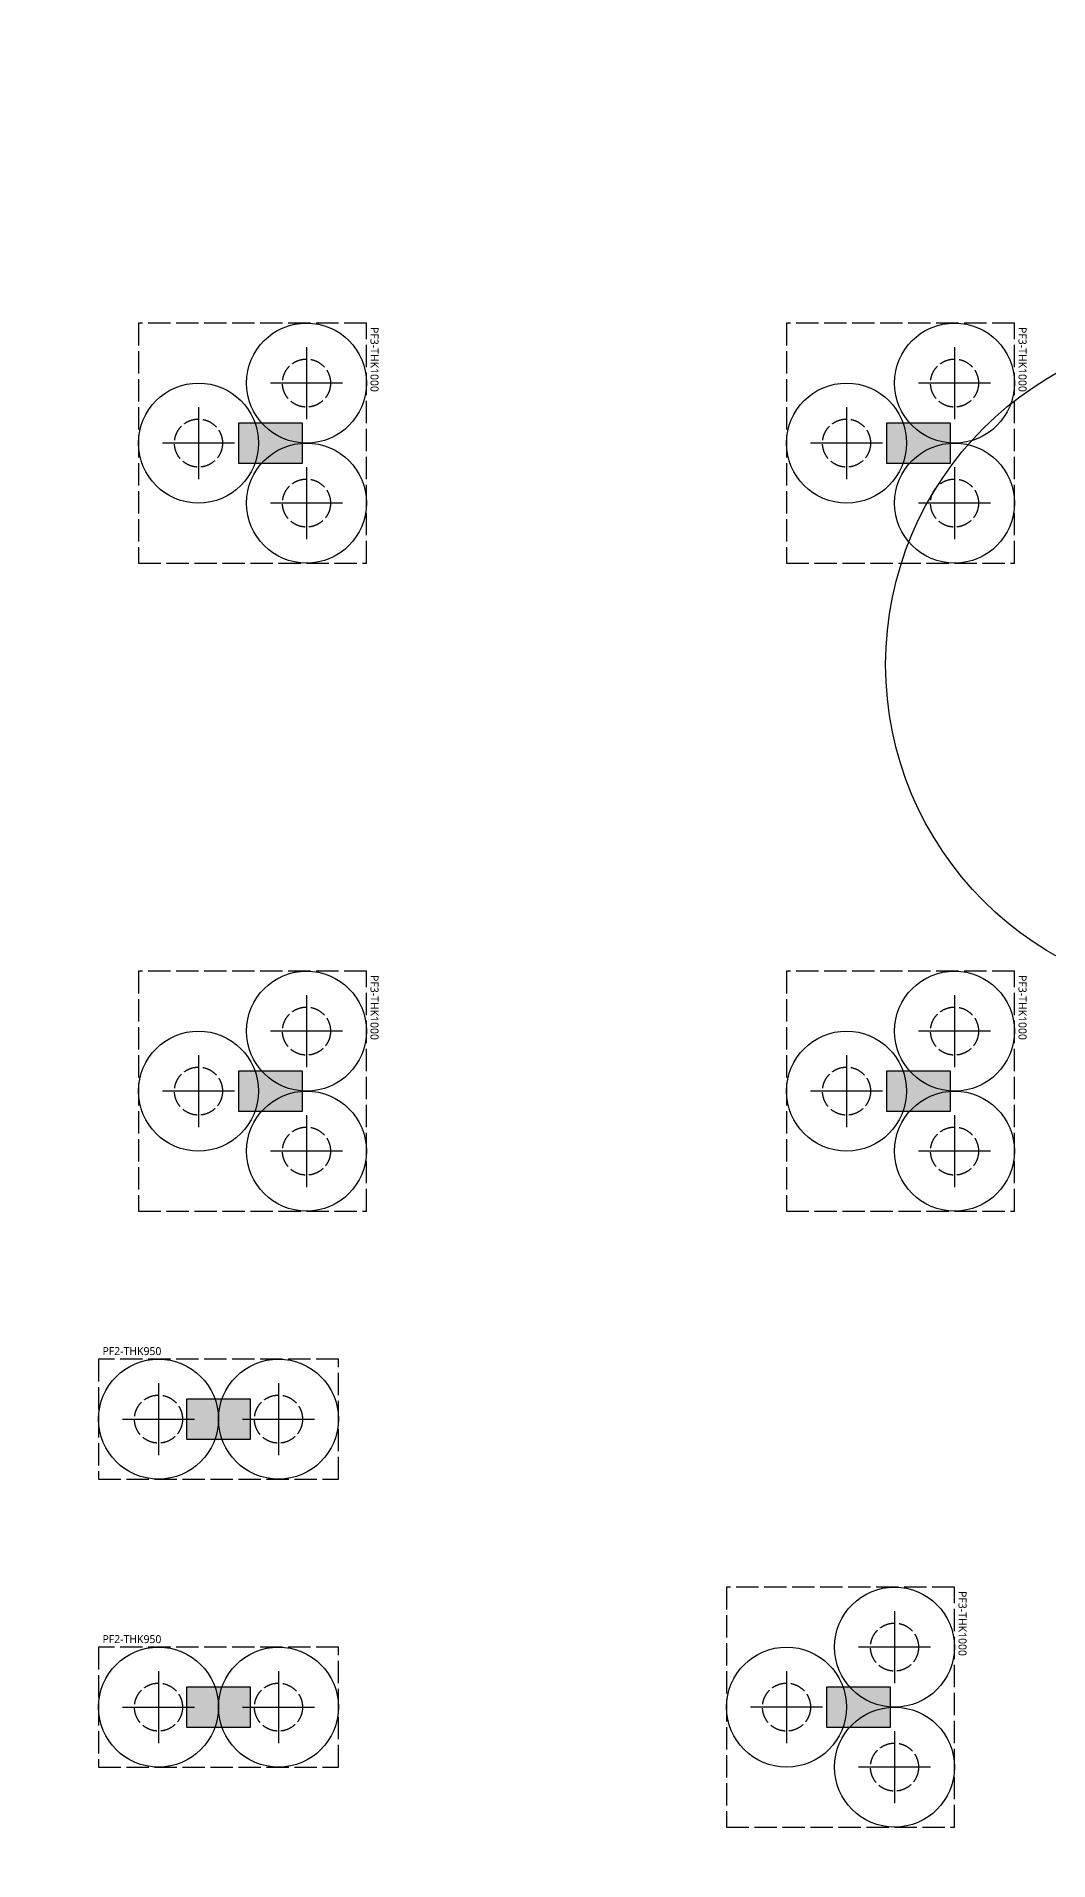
# Model space of a CAD drawing. Header units: millimetres. Extents: x 327808 to 2562540, y -728300 to 402793.
# Drawn here: x 1038839 to 1051488, y -153118 to -130318 of the extents above; entities that cross this region are included whole.
import ezdxf
from ezdxf.enums import TextEntityAlignment as Align

# ---------------------------------------------------------------- set-up
doc = ezdxf.new("R2010")
doc.units = ezdxf.units.MM
doc.header["$LTSCALE"] = 140
doc.linetypes.add('CONTINOUS', pattern=[0])
doc.linetypes.add('HID', pattern=[2.5, 2, -0.5])
for name, color, linetype in [('252', 252, 'Continuous'), ('MAT', 7, 'Continuous'), ('PILE-P', 4, 'HID'), ('WALL', 4, 'Continuous'), ('기초꺽임', 7, 'Continuous')]:
    doc.layers.add(name, color=color, linetype=linetype)
doc.layers.add('DEFPOINT', color=144, linetype='Continuous', plot=False)
doc.styles.add('맑은고딕', font='malgun.ttf')

# ---------------------------------------------------------------- blocks, each defined once
blk = doc.blocks.new('A$C762E058C')
at = {"layer": '252'}
h = blk.add_hatch(color=256, dxfattribs=at)
h.dxf.hatch_style = 1
h.paths.add_polyline_path([(117550, -126950), (117550, -126150), (117050, -126150), (117050, -126950)])
h.paths.add_polyline_path([(111050, -126950), (111050, -126150), (110550, -126150), (110550, -126950)])
h.paths.add_polyline_path([(105650, -126950), (105650, -126150), (105150, -126150), (105150, -126950)])
h.paths.add_polyline_path([(101350, -126950), (101350, -126150), (100850, -126150), (100850, -126950)])
h.paths.add_polyline_path([(93250, -126950), (93250, -126150), (92750, -126150), (92750, -126950)])
h.paths.add_polyline_path([(85750, -126950), (85750, -126150), (85250, -126150), (85250, -126950)])
h.paths.add_polyline_path([(117550, -124300), (117550, -123500), (117050, -123500), (117050, -124300)])
h.paths.add_polyline_path([(105650, -124300), (105650, -123500), (105150, -123500), (105150, -124300)])
h.paths.add_polyline_path([(125700, -124300), (125700, -123500), (125200, -123500), (125200, -124300)])
h.paths.add_polyline_path([(111050, -124300), (111050, -123500), (110550, -123500), (110550, -124300)])
h.paths.add_polyline_path([(101350, -124300), (101350, -123500), (100850, -123500), (100850, -124300)])
h.paths.add_polyline_path([(85750, -124300), (85750, -123500), (85250, -123500), (85250, -124300)])
h.paths.add_polyline_path([(93250, -124300), (93250, -123500), (92750, -123500), (92750, -124300)])
h.paths.add_polyline_path([(77200, -124150), (78000, -124150), (78000, -123650), (77200, -123650)])
h.paths.add_polyline_path([(88550, -114000), (87750, -114000), (87750, -114500), (88550, -114500)])
h.paths.add_polyline_path([(88550, -117000), (87750, -117000), (87750, -117500), (88550, -117500)])
h.paths.add_polyline_path([(88550, -111000), (87750, -111000), (87750, -111500), (88550, -111500)])
h.paths.add_polyline_path([(101650, -117000), (100850, -117000), (100850, -117500), (101650, -117500)])
h.paths.add_polyline_path([(101650, -111000), (100850, -111000), (100850, -111500), (101650, -111500)])
h.paths.add_polyline_path([(93400, -117000), (92600, -117000), (92600, -117500), (93400, -117500)])
h.paths.add_polyline_path([(93400, -111000), (92600, -111000), (92600, -111500), (93400, -111500)])
h.paths.add_polyline_path([(86050, -117000), (85250, -117000), (85250, -117500), (86050, -117500)])
h.paths.add_polyline_path([(85850, -111000), (85050, -111000), (85050, -111500), (85850, -111500)])
h.paths.add_polyline_path([(78000, -117000), (77200, -117000), (77200, -117500), (78000, -117500)])
h.paths.add_polyline_path([(78000, -111000), (77200, -111000), (77200, -111500), (78000, -111500)])
h.paths.add_polyline_path([(105800, -117000), (105000, -117000), (105000, -117500), (105800, -117500)])
h.paths.add_polyline_path([(105800, -111000), (105000, -111000), (105000, -111500), (105800, -111500)])
h.paths.add_polyline_path([(111050, -111000), (110250, -111000), (110250, -111500), (111050, -111500)])
h.paths.add_polyline_path([(111050, -117000), (110250, -117000), (110250, -117500), (111050, -117500)])
h.paths.add_polyline_path([(117850, -117000), (117050, -117000), (117050, -117500), (117850, -117500)])
h.paths.add_polyline_path([(117850, -111000), (117050, -111000), (117050, -111500), (117850, -111500)])
h.paths.add_polyline_path([(125850, -117000), (125050, -117000), (125050, -117500), (125850, -117500)])
h.paths.add_polyline_path([(125850, -111000), (125050, -111000), (125050, -111500), (125850, -111500)])
h.paths.add_polyline_path([(110400, -103800), (110400, -103300), (109600, -103300), (109600, -103800)])
h.paths.add_polyline_path([(118500, -103300), (117700, -103300), (117700, -103800), (118500, -103800)])
h.paths.add_polyline_path([(111050, -107400), (110250, -107400), (110250, -107900), (111050, -107900)])
h.paths.add_polyline_path([(117850, -107400), (117050, -107400), (117050, -107900), (117850, -107900)])
h.paths.add_polyline_path([(126600, -103300), (125800, -103300), (125800, -103800), (126600, -103800)])
h.paths.add_polyline_path([(86100, -103300), (85300, -103300), (85300, -103800), (86100, -103800)])
h.paths.add_polyline_path([(86100, -95200), (85300, -95200), (85300, -95700), (86100, -95700)])
h.paths.add_polyline_path([(86100, -87100), (85300, -87100), (85300, -87600), (86100, -87600)])
h.paths.add_polyline_path([(94200, -103300), (93400, -103300), (93400, -103800), (94200, -103800)])
h.paths.add_polyline_path([(94200, -95200), (93400, -95200), (93400, -95700), (94200, -95700)])
h.paths.add_polyline_path([(94200, -87100), (93400, -87100), (93400, -87600), (94200, -87600)])
h.paths.add_polyline_path([(102300, -103300), (101500, -103300), (101500, -103800), (102300, -103800)])
h.paths.add_polyline_path([(102300, -95200), (101500, -95200), (101500, -95700), (102300, -95700)])
h.paths.add_polyline_path([(102300, -87100), (101500, -87100), (101500, -87600), (102300, -87600)])
h.paths.add_polyline_path([(110400, -95200), (109600, -95200), (109600, -95700), (110400, -95700)])
h.paths.add_polyline_path([(110400, -87100), (109600, -87100), (109600, -87600), (110400, -87600)])
h.paths.add_polyline_path([(78000, -103300), (77200, -103300), (77200, -103800), (78000, -103800)])
h.paths.add_polyline_path([(78000, -95200), (77200, -95200), (77200, -95700), (78000, -95700)])
h.paths.add_polyline_path([(78000, -87100), (77200, -87100), (77200, -87600), (78000, -87600)])
h.paths.add_polyline_path([(118500, -95200), (117700, -95200), (117700, -95700), (118500, -95700)])
h.paths.add_polyline_path([(118500, -87100), (117700, -87100), (117700, -87600), (118500, -87600)])
h.paths.add_polyline_path([(126600, -95200), (125800, -95200), (125800, -95700), (126600, -95700)])
h.paths.add_polyline_path([(126600, -87100), (125800, -87100), (125800, -87600), (126600, -87600)])
h.paths.add_polyline_path([(134050, -103300), (133250, -103300), (133250, -103800), (134050, -103800)])
h.paths.add_polyline_path([(86100, -79000), (85300, -79000), (85300, -79500), (86100, -79500)])
h.paths.add_polyline_path([(94200, -79000), (93400, -79000), (93400, -79500), (94200, -79500)])
h.paths.add_polyline_path([(102300, -79000), (101500, -79000), (101500, -79500), (102300, -79500)])
h.paths.add_polyline_path([(110400, -79000), (109600, -79000), (109600, -79500), (110400, -79500)])
h.paths.add_polyline_path([(118500, -79000), (117700, -79000), (117700, -79500), (118500, -79500)])
h.paths.add_polyline_path([(134050, -79000), (133250, -79000), (133250, -79500), (134050, -79500)])
h.paths.add_polyline_path([(126600, -79000), (125800, -79000), (125800, -79500), (126600, -79500)])
h.paths.add_polyline_path([(73650, -79000), (72850, -79000), (72850, -79500), (73650, -79500)])
h.paths.add_polyline_path([(136755, -79000), (135955, -79000), (135955, -79500), (136755, -79500)])
h.paths.add_polyline_path([(68100, -79000), (67300, -79000), (67300, -79500), (68100, -79500)])
h.paths.add_polyline_path([(78000, -79000), (77200, -79000), (77200, -79500), (78000, -79500)])
blk = doc.blocks.new('PILE-P')
at = {"layer": 'DEFPOINT'}
blk.add_circle((0, 0), 750, dxfattribs=at)
at = {"layer": 'PILE-P', "color": 4, "linetype": 'CONTINOUS'}
for p, q in [((0, -450), (0, 450)), ((-450, 0), (450, 0))]:
    blk.add_line(p, q, dxfattribs=at)
at = {"layer": 'PILE-P', "linetype": 'HID', "ltscale": 0.7}
blk.add_circle((0, 0), 300, dxfattribs=at)
blk = doc.blocks.new('PF3')
at = {"layer": 'MAT', "linetype": 'HID'}
blk.add_lwpolyline([(-1500, -1650), (1500, -1650), (1500, 1200), (-1500, 1200)], close=True, dxfattribs=at)
at = {"layer": 'PILE-P', "rotation": 270}
for p in [(-750, 450), (750, 450), (0, -900)]:
    blk.add_blockref('PILE-P', p, dxfattribs=at)
at = {"layer": 'DEFPOINT', "color": 1, "style": '맑은고딕'}
blk.add_text('PF3-THK1000', height=100, dxfattribs=at).set_placement((-1450, 1300), align=Align.MIDDLE_LEFT)
blk = doc.blocks.new('PF2')
at = {"layer": 'MAT', "linetype": 'HID'}
blk.add_lwpolyline([(-1500, -750), (1500, -750), (1500, 750), (-1500, 750)], close=True, dxfattribs=at)
at = {"layer": 'PILE-P', "rotation": 270}
for p in [(-750, 0), (750, 0)]:
    blk.add_blockref('PILE-P', p, dxfattribs=at)
at = {"layer": 'DEFPOINT', "color": 1, "style": '맑은고딕'}
blk.add_text('PF2-THK950', height=100, dxfattribs=at).set_placement((-1450, 850), align=Align.MIDDLE_LEFT)

msp = doc.modelspace()

# ---------------------------------------------------------------- linework, layer by layer
at = {"layer": 'WALL'}
for p, q in [((1041363.7, -135150.8), (1041363.7, -135650.8)), ((1042163.7, -135150.8), (1041363.7, -135150.8)), ((1042163.7, -135650.8), (1042163.7, -135150.8)), ((1049463.7, -135150.8), (1049463.7, -135650.8)), ((1050263.7, -135150.8), (1049463.7, -135150.8)), ((1050263.7, -135650.8), (1050263.7, -135150.8)), ((1041363.7, -135650.8), (1042163.7, -135650.8)), ((1049463.7, -135650.8), (1050263.7, -135650.8)), ((1041363.7, -143250.8), (1041363.7, -143750.8)), ((1042163.7, -143250.8), (1041363.7, -143250.8)), ((1042163.7, -143750.8), (1042163.7, -143250.8)), ((1049463.7, -143250.8), (1049463.7, -143750.8)), ((1050263.7, -143250.8), (1049463.7, -143250.8)), ((1050263.7, -143750.8), (1050263.7, -143250.8)), ((1041363.7, -143750.8), (1042163.7, -143750.8)), ((1049463.7, -143750.8), (1050263.7, -143750.8)), ((1040713.7, -147350.8), (1040713.7, -147850.8)), ((1041513.7, -147350.8), (1040713.7, -147350.8)), ((1041513.7, -147850.8), (1041513.7, -147350.8)), ((1040713.7, -147850.8), (1041513.7, -147850.8)), ((1040713.7, -150950.8), (1040713.7, -151450.8)), ((1041513.7, -150950.8), (1040713.7, -150950.8)), ((1041513.7, -151450.8), (1041513.7, -150950.8)), ((1048713.7, -150950.8), (1048713.7, -151450.8)), ((1049513.7, -150950.8), (1048713.7, -150950.8)), ((1049513.7, -151450.8), (1049513.7, -150950.8)), ((1040713.7, -151450.8), (1041513.7, -151450.8)), ((1048713.7, -151450.8), (1049513.7, -151450.8))]:
    msp.add_line(p, q, dxfattribs=at)
at = {"layer": '기초꺽임', "color": 240, "true_color": 0xed1f24}
msp.add_circle((1034617.9, -122196.9), 50000, dxfattribs=at)
at = {"layer": '기초꺽임', "color": 0, "linetype": 'ByBlock'}
msp.add_circle((1053631.2, -138169.5), 4178.7, dxfattribs=at)

# ---------------------------------------------------------------- block references
at = {"layer": '252'}
msp.add_blockref('A$C762E058C', (923663.7, -39950.8), dxfattribs=at)
at = {"layer": 'PILE-P', "rotation": 270}
for p in [(1041763.7, -135400.8), (1049863.7, -135400.8), (1041763.7, -143500.8), (1049863.7, -143500.8), (1049113.7, -151200.8)]:
    msp.add_blockref('PF3', p, dxfattribs=at)
at = {"layer": 'PILE-P'}
for p in [(1041113.7, -147600.8), (1041113.7, -151200.8)]:
    msp.add_blockref('PF2', p, dxfattribs=at)

doc.saveas('drawing.dxf')
